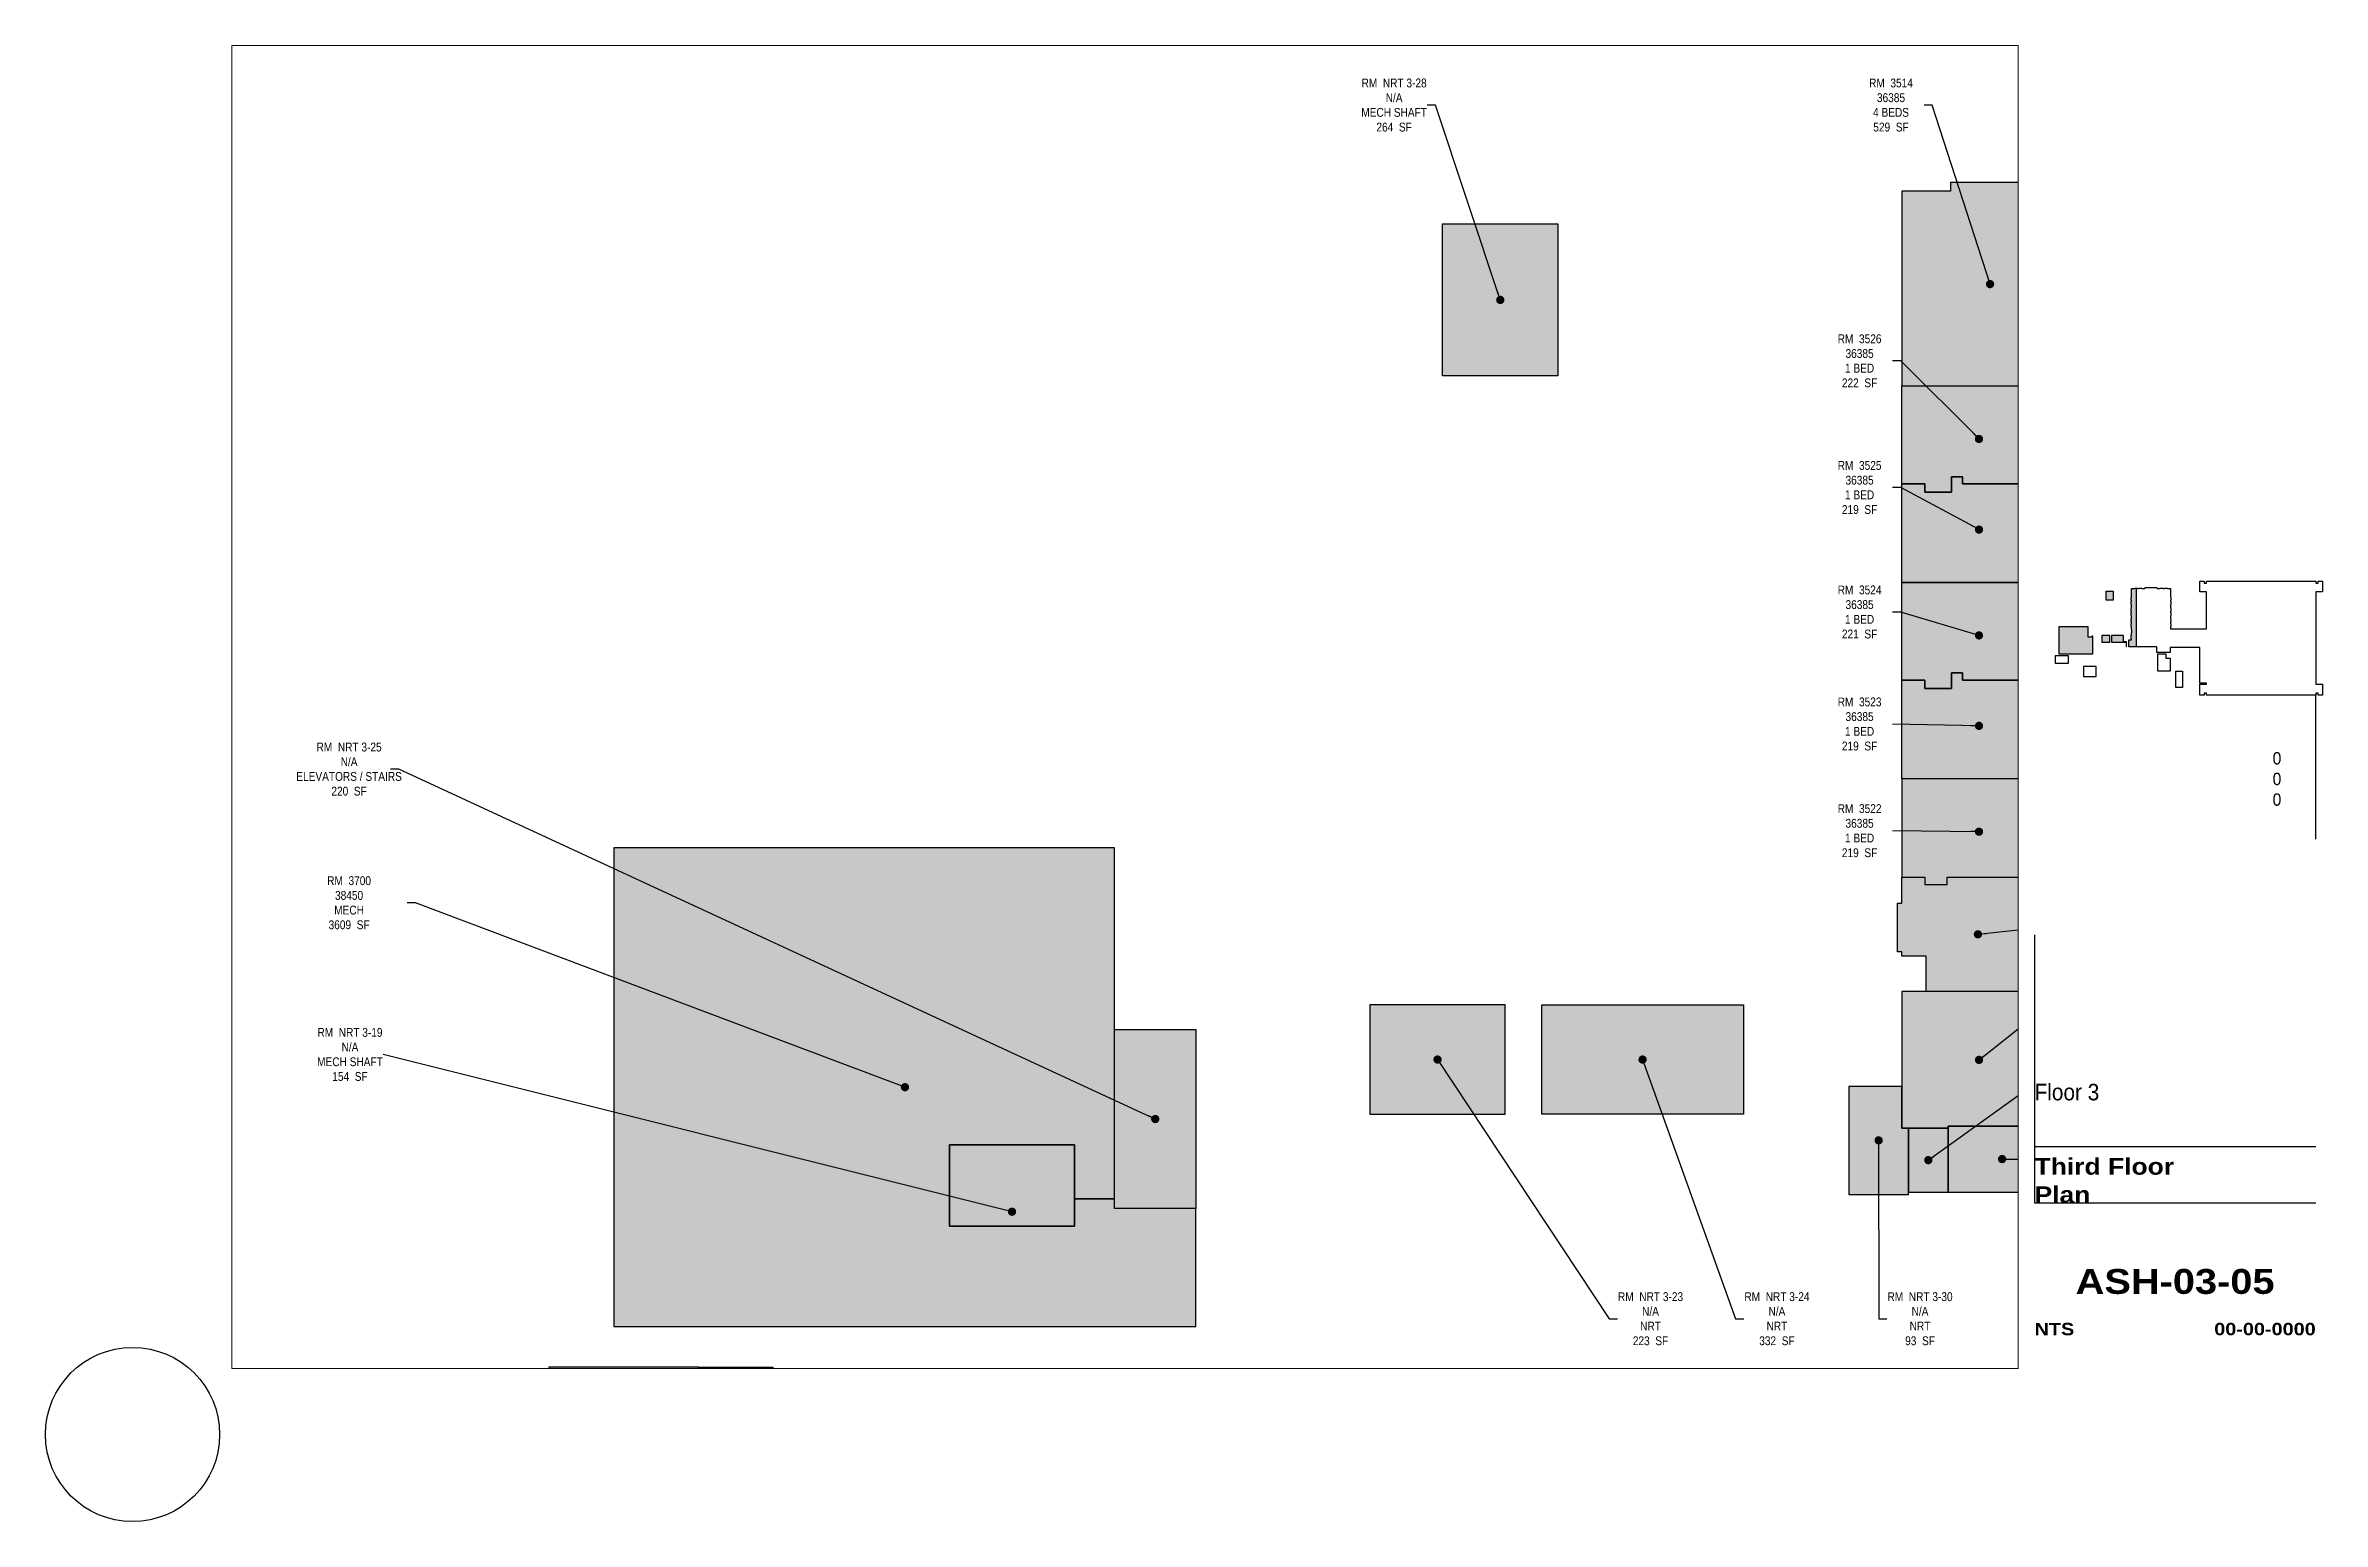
# Paper-space layout '05 new' of a CAD drawing. Header units: inches. Extents: x -0.7 to 16.6, y -0.7 to 10.5.
# The model-space entities are those that its viewports show. They can reach past a viewport. Long polylines and large blocks are cut down to what shows.
import ezdxf
from ezdxf.enums import TextEntityAlignment as Align

# ---------------------------------------------------------------- set-up
doc = ezdxf.new("R2010")
doc.units = ezdxf.units.IN
doc.header["$MEASUREMENT"] = 0
doc.layers.get('Defpoints').update_dxf_attribs({"color": 31})
for name, color, linetype in [('0-LABEL', 3, 'Continuous'), ('1-NRT', 200, 'Continuous'), ('1-NRT-PTN', 253, 'Continuous'), ('4-OCC', 6, 'Continuous'), ('4-OCC-PTN', 95, 'Continuous'), ('T-5', 5, 'Continuous'), ('T-8', 8, 'Continuous')]:
    doc.layers.add(name, color=color, linetype=linetype)
doc.styles.add('Arial90', font='arial.ttf', dxfattribs={"width": 0.9})
doc.styles.add('ArialBlack', font='')
doc.styles.add('ArialN', font='ARIALN.TTF')
doc.styles.get('ArialBlack').set_extended_font_data('Arial Black')
doc.dimstyles.new('AB-195', dxfattribs={"dimscale": 195, "dimtxt": 0.070312, "dimasz": 0.0625, "dimexe": 0.0625, "dimexo": 0.125, "dimgap": 0.25, "dimtad": 0, "dimdec": 4, "dimrnd": 0.0625, "dimzin": 0, "dimdsep": 46, "dimlunit": 4, "dimtxsty": 'ArialN', "dimblk": 'ARCHTICK', "dimcen": 0.0625, "dimclrd": 256, "dimclre": 256, "dimclrt": 256, "dimadec": 0, "dimazin": 0, "dimtfac": 1, "dimtdec": 4, "dimtofl": 0, "dimtmove": 2, "dimatfit": 3, "dimldrblk": 'DOT', "dimfxl": 0, "dimfrac": 2, "dimtolj": 1, "dimtzin": 0, "dimlwd": -1, "dimlwe": -1, "dimarcsym": 0})

# ---------------------------------------------------------------- blocks, each defined once
blk = doc.blocks.new('sheettext_11x17_occ')
at = {"layer": 'Defpoints'}
for p, q in [((0, 3.276), (0, 1.251)), ((0, 1.676), (2.125, 1.676)), ((0, 1.251), (2.125, 1.251))]:
    blk.add_line(p, q, dxfattribs=at)
at = {"style": 'Arial90', "width": 0.9}
for tag, p in [('INTERIORGROSSAREA', (1.865, 4.565)), ('USEABLEAREA', (1.865, 4.409)), ('COMMONAREA', (1.865, 4.253))]:
    blk.add_attdef(tag, text='', height=0.0938, dxfattribs=at).set_placement(p, align=Align.RIGHT)
blk.add_attdef('FLOOR', text='', height=0.125, dxfattribs=at).set_placement((0, 2.151), align=Align.TOP_LEFT)
at = {"layer": 'T-8', "style": 'ArialBlack'}
for tag, p, height in [('TITLE_1', (0, 1.464), 0.125), ('TITLE_2', (0, 1.251), 0.125), ('SCALE', (0, 0.25), 0.0938)]:
    blk.add_attdef(tag, p, '', height=height, dxfattribs=at)
blk.add_attdef('DWG#', text='', height=0.188, dxfattribs=at).set_placement((1.062, 0.751), align=Align.TOP_CENTER)
blk.add_attdef('DATE', text='', height=0.0938, dxfattribs=at).set_placement((2.125, 0.25), align=Align.RIGHT)
blk = doc.blocks.new('_ArchTick')
at = {"const_width": 0.15}
blk.add_lwpolyline([(-0.5, -0.5), (0.5, 0.5)], dxfattribs=at)
blk = doc.blocks.new('_Dot')
at = {"lineweight": -2}
blk.add_line((-0.5, 0), (-1, 0), dxfattribs=at)
at = {"const_width": 0.5}
blk.add_lwpolyline([(-0.25, 0, 1), (0.25, 0, 1)], format="xyb", close=True, dxfattribs=at)

msp = doc.modelspace()

# ---------------------------------------------------------------- hatches: boundary and pattern name
at = {"layer": '1-NRT-PTN'}
for points in [[(2029, 4417), (2199, 4417), (2199, 4193), (2029, 4193)], [(1921.7, 3265.7), (1921.7, 3104.7), (2121.2, 3104.7), (2121.2, 3265.7)], [(2175.2, 3265.7), (2472.2, 3265.7), (2472.2, 3104.7), (2175.2, 3104.7)], [(1545.5, 3229.5), (1665.5, 3229.5), (1665.5, 2965.5), (1545.5, 2965.5)], [(2627.8, 3145.7), (2627.8, 2986.5), (2715.5, 2986.5), (2715.5, 3084), (2705.8, 3084), (2705.8, 3145.7)], [(1302.2, 3059.6), (1302.2, 2939.7), (1486.7, 2939.7), (1486.7, 3059.6)], [(1041.8, 2554.5), (1036.8, 2554.5), (831.3, 2554.5), (831.3, 2612.5), (932.3, 2612.5), (932.3, 2731.5), (1041.8, 2731.5)]]:
    msp.add_hatch(color=256, dxfattribs=at).paths.add_polyline_path(points)
at = {"layer": '4-OCC-PTN'}
for color, points in [(10, [(2965.8, 4281.6), (2965.8, 4478.2), (2777.3, 4478.2), (2777.3, 4465.2), (2705.8, 4465.2), (2705.8, 4178.4), (2933.3, 4178.4), (2965.8, 4234.5)]), (10, [(2705.8, 4178.4), (2933.3, 4178.4), (2933.3, 4094.7), (2913.8, 4094.7), (2913.8, 4033.8), (2795.1, 4033.8), (2795.1, 4044.4), (2778.9, 4044.4), (2778.9, 4021.6), (2739.9, 4021.6), (2739.9, 4033.8), (2705.8, 4033.8)]), (10, [(2739.9, 4033.8), (2739.9, 4021.6), (2778.9, 4021.6), (2778.9, 4044.4), (2795.1, 4044.4), (2795.1, 4033.8), (2913.8, 4033.8), (2913.8, 3968), (2933.3, 3968), (2933.3, 3888.4), (2705.8, 3888.4), (2705.8, 4033.8)]), (10, [(2705.8, 3888.4), (2933.3, 3888.4), (2933.3, 3805.5), (2913.8, 3805.5), (2913.8, 3744.6), (2795.1, 3744.6), (2795.1, 3755.1), (2778.9, 3755.1), (2778.9, 3732.4), (2739.9, 3732.4), (2739.9, 3744.6), (2705.8, 3744.6)]), (10, [(2739.9, 3744.6), (2739.9, 3732.4), (2778.9, 3732.4), (2778.9, 3755.1), (2795.1, 3755.1), (2795.1, 3744.6), (2913.8, 3744.6), (2913.8, 3678.7), (2933.3, 3678.7), (2933.3, 3599.1), (2705.8, 3599.1), (2705.8, 3744.6)]), (10, [(2917, 3461), (2917, 3516.2), (2933.3, 3516.2), (2933.3, 3599.1), (2705.8, 3599.1), (2705.8, 3454.2), (2739.9, 3454.2), (2739.9, 3443.1), (2772.4, 3443.1), (2772.4, 3454.2), (2917, 3454.2)]), (10, [(2933.3, 3285.5), (2741.5, 3285.5), (2741.5, 3337.5), (2705.8, 3337.5), (2705.8, 3344), (2699.3, 3344), (2699.3, 3415.5), (2705.8, 3415.5), (2705.8, 3454.2), (2739.9, 3454.2), (2739.9, 3443.1), (2772.4, 3443.1), (2772.4, 3454.2), (2936.5, 3454.2), (2936.5, 3285.5)]), (10, [(2933.3, 3087.2), (2933.3, 3285.5), (2705.8, 3285.5), (2705.8, 3084), (2774, 3084), (2774, 3087.2), (2878, 3087.2)]), (10, [(2933.3, 2989.7), (2933.3, 3087.2), (2878, 3087.2), (2774, 3087.2), (2774, 3084), (2774, 2989.7)]), (10, [(2774, 3084), (2715.5, 3084), (2715.5, 2989.7), (2774, 2989.7)]), (55, [(932.3, 2731.5), (711.8, 2731.5), (711.8, 2554.5), (831.3, 2554.5), (831.3, 2612.5), (932.3, 2612.5)])]:
    msp.add_hatch(color=color, dxfattribs=at).paths.add_polyline_path(points)
h = msp.add_hatch(color=55, dxfattribs=at)
h.dxf.hatch_style = 1
h.paths.add_polyline_path([(807.6, 2791.5), (1665.5, 2791.5), (1665.5, 2965.5), (1545.5, 2965.5), (1545.5, 2979.7), (1486.7, 2979.7), (1486.7, 2939.7), (1302.2, 2939.7), (1302.2, 3059.6), (1486.7, 3059.6), (1486.7, 2979.7), (1545.5, 2979.7), (1545.5, 3497.5), (807.6, 3497.5)])

# ---------------------------------------------------------------- linework, layer by layer
at = {"layer": '1-NRT'}
for points in [[(2029, 4417), (2199, 4417), (2199, 4193), (2029, 4193)], [(1921.7, 3265.7), (1921.7, 3104.7), (2121.2, 3104.7), (2121.2, 3265.7)], [(2175.2, 3265.7), (2472.2, 3265.7), (2472.2, 3104.7), (2175.2, 3104.7)], [(1545.5, 3229.5), (1665.5, 3229.5), (1665.5, 2965.5), (1545.5, 2965.5)], [(2627.8, 3145.7), (2627.8, 2986.5), (2715.5, 2986.5), (2715.5, 3084), (2705.8, 3084), (2705.8, 3145.7)], [(1302.2, 3059.6), (1302.2, 2939.7), (1486.7, 2939.7), (1486.7, 3059.6)], [(1041.8, 2554.5), (1036.8, 2554.5), (831.3, 2554.5), (831.3, 2612.5), (932.3, 2612.5), (932.3, 2731.5), (1041.8, 2731.5)]]:
    msp.add_lwpolyline(points, close=True, dxfattribs=at)
at = {"layer": '4-OCC'}
for points in [[(2965.8, 4281.6), (2965.8, 4478.2), (2777.3, 4478.2), (2777.3, 4465.2), (2705.8, 4465.2), (2705.8, 4178.4), (2933.3, 4178.4), (2965.8, 4234.5), (2965.8, 4281.6)], [(2705.8, 4178.4), (2933.3, 4178.4), (2933.3, 4094.7), (2913.8, 4094.7), (2913.8, 4033.8), (2795.1, 4033.8), (2795.1, 4044.4), (2778.9, 4044.4), (2778.9, 4021.6), (2739.9, 4021.6), (2739.9, 4033.8), (2705.8, 4033.8), (2705.8, 4178.4)], [(2739.9, 4033.8), (2739.9, 4021.6), (2778.9, 4021.6), (2778.9, 4044.4), (2795.1, 4044.4), (2795.1, 4033.8), (2913.8, 4033.8), (2913.8, 3968), (2933.3, 3968), (2933.3, 3888.4), (2705.8, 3888.4), (2705.8, 4033.8), (2739.9, 4033.8)], [(2913.8, 4033.8), (2795.1, 4033.8)], [(2705.8, 3888.4), (2933.3, 3888.4), (2933.3, 3805.5), (2913.8, 3805.5), (2913.8, 3744.6), (2795.1, 3744.6), (2795.1, 3755.1), (2778.9, 3755.1), (2778.9, 3732.4), (2739.9, 3732.4), (2739.9, 3744.6), (2705.8, 3744.6), (2705.8, 3888.4)], [(2739.9, 3744.6), (2739.9, 3732.4), (2778.9, 3732.4), (2778.9, 3755.1), (2795.1, 3755.1), (2795.1, 3744.6), (2913.8, 3744.6), (2913.8, 3678.7), (2933.3, 3678.7), (2933.3, 3599.1), (2705.8, 3599.1), (2705.8, 3744.6), (2739.9, 3744.6)], [(2933.3, 3285.5), (2741.5, 3285.5), (2741.5, 3337.5), (2705.8, 3337.5), (2705.8, 3344), (2699.3, 3344), (2699.3, 3415.5), (2705.8, 3415.5), (2705.8, 3454.2), (2739.9, 3454.2), (2739.9, 3443.1), (2772.4, 3443.1), (2772.4, 3454.2), (2936.5, 3454.2), (2936.5, 3285.5), (2936.5, 3285.5), (2933.3, 3285.5)]]:
    msp.add_lwpolyline(points, dxfattribs=at)
for points in [[(2917, 3461), (2917, 3516.2), (2933.3, 3516.2), (2933.3, 3599.1), (2705.8, 3599.1), (2705.8, 3454.2), (2739.9, 3454.2), (2739.9, 3443.1), (2772.4, 3443.1), (2772.4, 3454.2), (2917, 3454.2)], [(807.6, 2791.5), (1665.5, 2791.5), (1665.5, 2965.5), (1545.5, 2965.5), (1545.5, 2979.7), (1486.7, 2979.7), (1486.7, 2939.7), (1302.2, 2939.7), (1302.2, 3059.6), (1486.7, 3059.6), (1486.7, 2979.7), (1545.5, 2979.7), (1545.5, 3497.5), (807.6, 3497.5)], [(2933.3, 3087.2), (2933.3, 3285.5), (2933.3, 3285.5), (2705.8, 3285.5), (2705.8, 3084), (2774, 3084), (2774, 3087.2), (2878, 3087.2)], [(2933.3, 2989.7), (2933.3, 3087.2), (2933.3, 3087.2), (2774, 3087.2), (2774, 2989.7), (2933.3, 2989.7)], [(2774, 3022.2), (2774, 3084), (2715.5, 3084), (2715.5, 2989.7), (2774, 2989.7)], [(932.3, 2731.5), (711.8, 2731.5), (711.8, 2554.5), (831.3, 2554.5), (831.3, 2612.5), (932.3, 2612.5)]]:
    msp.add_lwpolyline(points, close=True, dxfattribs=at)

# ---------------------------------------------------------------- texts
at = {"layer": '0-LABEL', "char_height": 13, "attachment_point": 5, "style": 'ArialN'}
for s, insert in [('RM  NRT 3-28\\PN/A\\PMECH SHAFT\\P264  SF', (1957.5, 4592.2)), ('RM  3514\\P36385\\P4 BEDS\\P529  SF', (2689.8, 4592.2)), ('RM  3526\\P36385\\P1 BED\\P222  SF', (2643.5, 4215.1)), ('RM  3525\\P36385\\P1 BED\\P219  SF', (2643.5, 4028.4)), ('RM  3524\\P36385\\P1 BED\\P221  SF', (2643.5, 3844.9)), ('RM  3523\\P36385\\P1 BED\\P219  SF', (2643.5, 3679.8)), ('RM  NRT 3-25\\PN/A\\PELEVATORS / STAIRS\\P220  SF', (417.4, 3613.3)), ('RM  3522\\P36385\\P1 BED\\P219  SF', (2643.5, 3522.5)), ('RM  3700\\P38450\\PMECH\\P3609  SF', (417.4, 3416.3)), ('RM  NRT 3-19\\PN/A\\PMECH SHAFT\\P154  SF', (418.7, 3192.7)), ('RM  NRT 3-23\\PN/A\\PNRT\\P223  SF', (2335.4, 2803.1)), ('RM  NRT 3-24\\PN/A\\PNRT\\P332  SF', (2521.7, 2803.1)), ('RM  NRT 3-30\\PN/A\\PNRT\\P93  SF', (2732.6, 2803.1))]:
    msp.add_mtext(s, dxfattribs=dict(at, insert=insert))

# ---------------------------------------------------------------- leaders
at = {"layer": '0-LABEL', "annotation_type": 0, "has_hookline": 1}
for points, hookline_direction, text_width in [([(2114, 4305), (2018.4, 4592.2), (2006.3, 4592.2)], 1, 95.4), ([(2835.8, 4328.3), (2750.7, 4592.2), (2738.5, 4592.2)], 1, 62.7), ([(2819.5, 4100), (2704.4, 4215.1), (2692.2, 4215.1)], 1, 62.7), ([(2819.5, 3966.4), (2704.4, 4028.4), (2692.2, 4028.4)], 1, 62.8), ([(2819.5, 3810.4), (2704.4, 3844.9), (2692.2, 3844.9)], 1, 62.7), ([(2819.5, 3677.1), (2692.2, 3679.8)], 1, 62.7), ([(1605.5, 3097.5), (490.5, 3613.3), (478.3, 3613.3)], 1, 153.6), ([(2819.5, 3521.1), (2692.2, 3522.5)], 1, 62.6), ([(1236.6, 3144.5), (515.1, 3416.3), (502.9, 3416.3)], 1, 62.7), ([(2817.9, 3369.8), (2938.1, 3382.9)], 0, 62.6), ([(2819.5, 3184.7), (2925.9, 3269), (2938.1, 3269)], 0, 62.7), ([(1394.4, 2960.9), (467.4, 3192.7)], 1, 95.4), ([(2021.5, 3185.2), (2274.4, 2803.1), (2286.6, 2803.1)], 0, 94.1), ([(2323.7, 3185.2), (2460.7, 2803.1), (2472.9, 2803.1)], 0, 94.1), ([(2744.8, 3036.9), (2925.9, 3167.6), (2938.1, 3167.6)], 0, 73.4), ([(2671.6, 3066.1), (2671.7, 2803.1), (2683.9, 2803.1)], 0, 94.1), ([(2853.6, 3038.5), (2956.1, 3037.4)], 0, 129.8)]:
    msp.add_leader(points, dimstyle='AB-195', dxfattribs=dict(at, hookline_direction=hookline_direction, text_width=text_width))

psp = doc.layouts.new('05 new')

# ---------------------------------------------------------------- hatches: boundary and pattern name
at = {"layer": 'T-8'}
h = psp.add_hatch(color=256, dxfattribs=at)
h.paths.add_polyline_path([(15.144, 6.398), (15.133, 6.398), (15.133, 6.395), (15.108, 6.395), (15.108, 6.331), (15.105, 6.331), (15.105, 6.308), (15.108, 6.308), (15.108, 6.297), (15.105, 6.297), (15.105, 6.274), (15.108, 6.274), (15.108, 6.248), (15.105, 6.248), (15.105, 6.225), (15.108, 6.225), (15.108, 6.213), (15.105, 6.213), (15.105, 6.191), (15.108, 6.191), (15.108, 6.164), (15.105, 6.164), (15.105, 6.143), (15.108, 6.143), (15.108, 6.127), (15.105, 6.127), (15.105, 6.107), (15.108, 6.107), (15.108, 6.084), (15.105, 6.084), (15.105, 6.082), (15.109, 6.082), (15.109, 6.061), (15.105, 6.061), (15.105, 6.059), (15.108, 6.059), (15.108, 6.041), (15.105, 6.041), (15.105, 6.017), (15.108, 6.017), (15.108, 6.007), (15.088, 6.007), (15.088, 5.955), (15.144, 5.955)])
h.paths.add_polyline_path([(14.968, 6.374), (14.915, 6.374), (14.915, 6.306), (14.968, 6.306)])
h.paths.add_polyline_path([(15.047, 6.04), (14.957, 6.04), (14.957, 5.99), (15.068, 5.99), (15.068, 5.957), (15.07, 5.957), (15.07, 5.992), (15.047, 5.992)])
h.paths.add_polyline_path([(14.945, 6.04), (14.884, 6.04), (14.884, 5.99), (14.945, 5.99)])
h.paths.add_polyline_path([(14.813, 6.038), (14.81, 6.038), (14.81, 6.03), (14.778, 6.03), (14.778, 6.108), (14.561, 6.108), (14.561, 5.899), (14.562, 5.899), (14.813, 5.899)])

# ---------------------------------------------------------------- linework, layer by layer
at = {"layer": '0-LABEL'}
psp.add_circle((0, 0), 0.658, dxfattribs=at)
at = {"layer": 'Defpoints'}
psp.add_line((16.5, 4.501), (16.5, 5.588), dxfattribs=at)
at = {"layer": 'T-8'}
psp.add_line((15.144, 6.398), (15.144, 5.955), dxfattribs=at)
for points in [[(14.915, 6.374), (14.968, 6.374), (14.968, 6.306), (14.915, 6.306), (14.915, 6.374)], [(15.088, 5.955), (15.088, 6.007), (15.108, 6.007), (15.108, 6.017), (15.105, 6.017), (15.105, 6.041), (15.108, 6.041), (15.108, 6.059), (15.105, 6.059), (15.105, 6.061), (15.109, 6.061), (15.109, 6.082), (15.105, 6.082), (15.105, 6.084), (15.108, 6.084), (15.108, 6.107), (15.105, 6.107), (15.105, 6.127), (15.108, 6.127), (15.108, 6.143), (15.105, 6.143), (15.105, 6.164), (15.108, 6.164), (15.108, 6.191), (15.105, 6.191), (15.105, 6.213), (15.108, 6.213), (15.108, 6.225), (15.105, 6.225), (15.105, 6.248), (15.108, 6.248), (15.108, 6.274), (15.105, 6.274), (15.105, 6.297), (15.108, 6.297), (15.108, 6.308), (15.105, 6.308), (15.105, 6.331), (15.108, 6.331), (15.108, 6.395), (15.133, 6.395), (15.133, 6.398), (15.155, 6.398), (15.155, 6.395), (15.165, 6.395), (15.165, 6.398), (15.187, 6.398), (15.187, 6.395), (15.208, 6.395), (15.208, 6.398), (15.21, 6.398), (15.21, 6.404), (15.3, 6.404), (15.3, 6.398), (15.302, 6.398), (15.302, 6.395), (15.323, 6.395), (15.323, 6.398), (15.346, 6.398), (15.346, 6.395), (15.356, 6.395), (15.356, 6.398), (15.379, 6.398), (15.379, 6.395), (15.402, 6.395), (15.402, 6.331), (15.404, 6.331), (15.404, 6.308), (15.402, 6.308), (15.402, 6.297), (15.404, 6.297), (15.404, 6.274), (15.402, 6.274), (15.402, 6.248), (15.404, 6.248), (15.404, 6.225), (15.402, 6.225), (15.402, 6.213), (15.404, 6.213), (15.404, 6.191), (15.402, 6.191), (15.402, 6.164), (15.404, 6.164), (15.404, 6.143), (15.402, 6.143), (15.402, 6.127), (15.404, 6.127), (15.404, 6.107), (15.402, 6.107), (15.402, 6.09), (15.674, 6.09), (15.674, 6.369), (15.623, 6.369), (15.623, 6.452), (15.656, 6.452), (15.656, 6.436), (15.674, 6.436), (15.674, 6.452), (16.5, 6.452), (16.5, 6.436), (16.518, 6.436), (16.518, 6.452), (16.551, 6.452), (16.551, 6.369), (16.5, 6.369), (16.5, 5.671), (16.551, 5.671), (16.551, 5.588), (16.518, 5.588), (16.518, 5.604), (16.5, 5.604), (16.5, 5.588), (15.674, 5.588), (15.674, 5.604), (15.656, 5.604), (15.656, 5.588), (15.623, 5.588), (15.623, 5.671), (15.674, 5.671), (15.674, 5.679), (15.624, 5.679), (15.624, 5.95), (15.401, 5.95), (15.401, 5.911), (15.299, 5.911), (15.299, 5.955), (15.28, 5.955), (15.28, 5.955), (15.088, 5.955)]]:
    psp.add_lwpolyline(points, dxfattribs=at)
for points in [[(14.561, 6.108), (14.778, 6.108), (14.778, 6.03), (14.81, 6.03), (14.81, 6.038), (14.813, 6.038), (14.813, 5.899), (14.562, 5.899), (14.561, 5.899)], [(14.884, 6.04), (14.884, 5.99), (14.945, 5.99), (14.945, 6.04)], [(14.957, 6.04), (14.957, 5.99), (15.068, 5.99), (15.068, 5.957), (15.07, 5.957), (15.07, 5.992), (15.047, 5.992), (15.047, 6.04)], [(14.532, 5.83), (14.632, 5.83), (14.632, 5.886), (14.532, 5.886)], [(15.306, 5.902), (15.367, 5.902), (15.367, 5.869), (15.4, 5.869), (15.4, 5.77), (15.306, 5.77)], [(14.746, 5.729), (14.841, 5.729), (14.841, 5.806), (14.746, 5.806)], [(15.442, 5.77), (15.494, 5.77), (15.494, 5.648), (15.442, 5.648)]]:
    psp.add_lwpolyline(points, close=True, dxfattribs=at)

# ---------------------------------------------------------------- block references
at = {"layer": 'T-5'}
psp.add_blockref('sheettext_11x17_occ', (14.375, 0.5), dxfattribs=at).add_auto_attribs({'FLOOR': 'Floor 3', 'TITLE_1': 'Third Floor', 'TITLE_2': 'Plan', 'DWG#': 'ASH-03-05', 'SCALE': 'NTS', 'DATE': '00-00-0000', 'COMMONAREA': '0', 'USEABLEAREA': '0', 'INTERIORGROSSAREA': '0'})

# ---------------------------------------------------------------- viewports
at = {"layer": 'Defpoints'}
psp.add_viewport(center=(7.5, 5.5), size=(13.5, 10), view_center_point=(1560.75, 3705), view_height=1950, dxfattribs=at)

doc.saveas('drawing.dxf')
